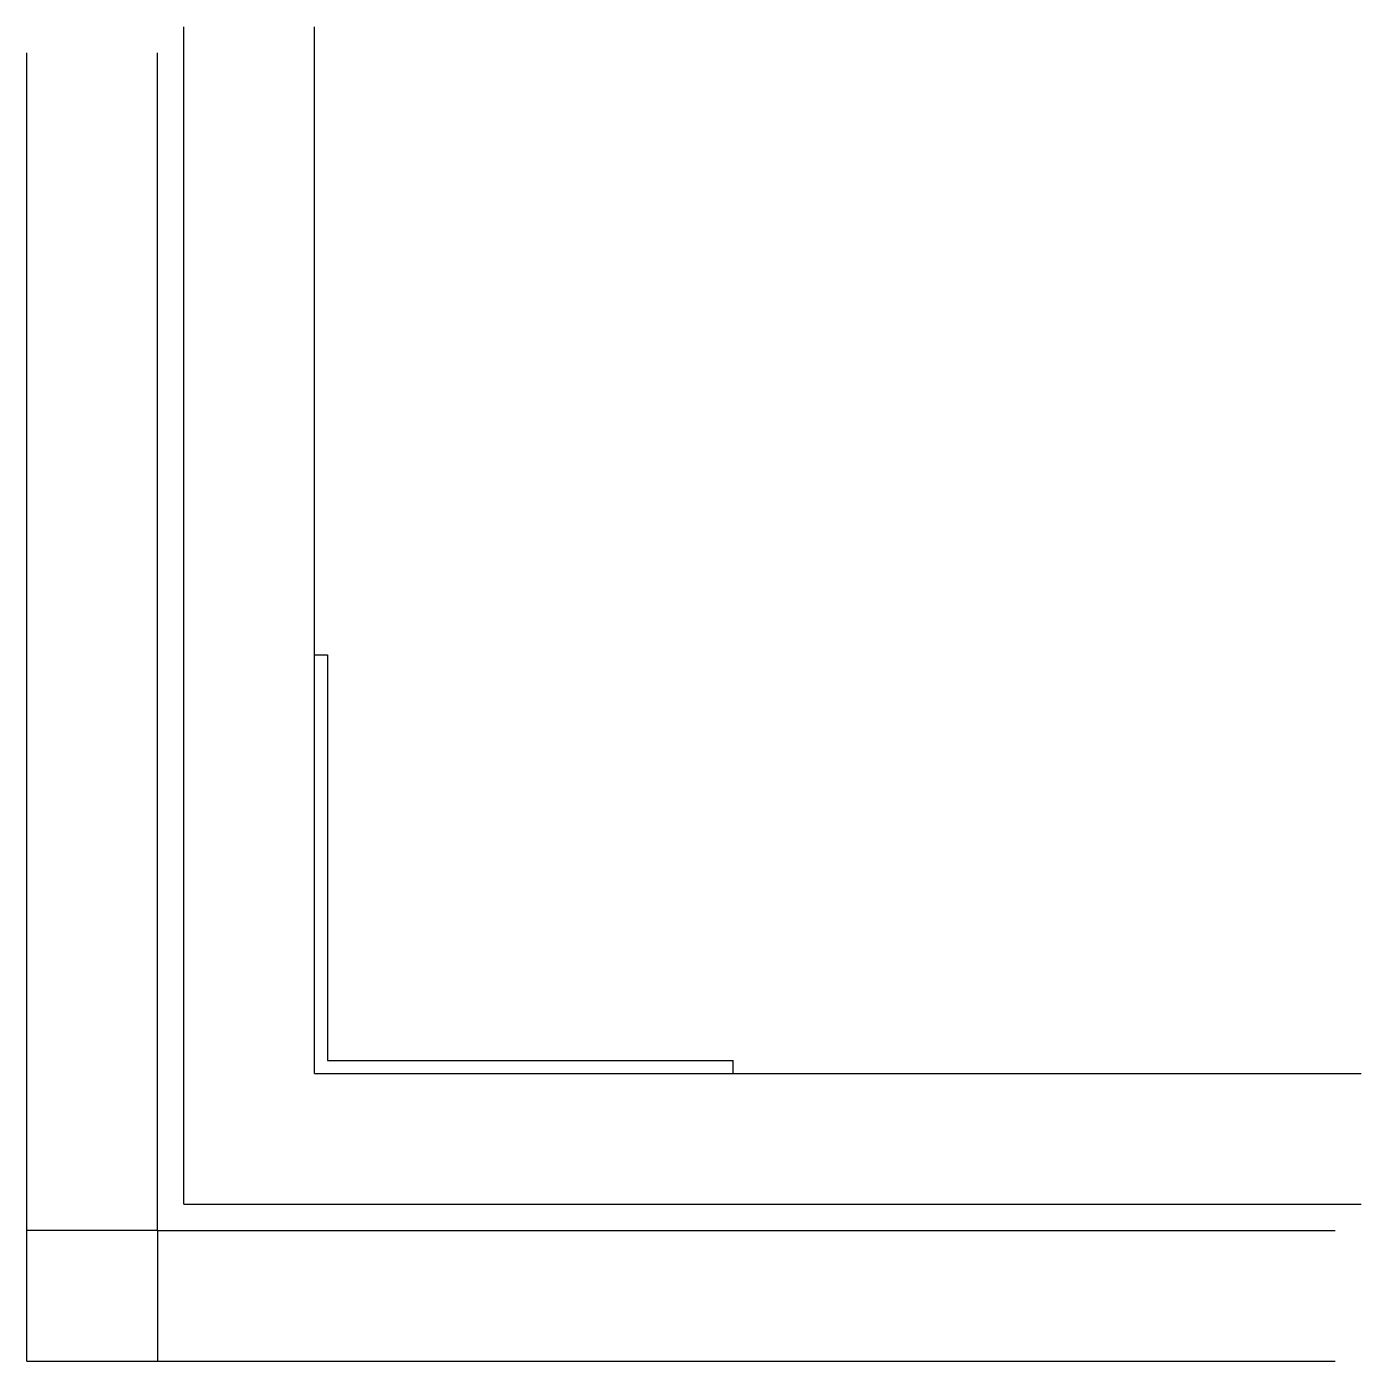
# Model space of a CAD drawing. Header units: millimetres. Extents: x 0 to 102, y 0 to 102.
import ezdxf

# ---------------------------------------------------------------- set-up
doc = ezdxf.new("R2010")
doc.units = ezdxf.units.MM

msp = doc.modelspace()

# ---------------------------------------------------------------- linework, layer by layer
for p, q in [((23, 23, -5), (54, 23, -5)), ((23, 23, -15), (54, 23, -15)), ((0, 10, 10), (0, 10, -48.06)), ((0, 10, 10), (0, 10, 50)), ((0, 10, 60), (0, 10, 50)), ((10, 10, -48.06), (10, 10, 10)), ((10, 10, 10), (10, 10, 50)), ((10, 10, 50), (10, 10, 60)), ((0, 0, 10), (0, 0, -48.06)), ((0, 0, 10), (0, 0, 50)), ((0, 0, 60), (0, 0, 50)), ((10, 0, -48.06), (10, 0, 10)), ((10, 0, 10), (10, 0, 50)), ((10, 0, 50), (10, 0, 60))]:
    msp.add_line(p, q)
for points, elevation in [([(12, 12), (12, 102)], -5), ([(12, 12), (12, 102)], -15), ([(22, 22), (22, 102)], -5), ([(22, 22), (22, 102)], -15), ([(0, 0), (0, 100)], 50), ([(0, 0), (0, 100)], 60), ([(10, 10), (10, 100)], 50), ([(10, 10), (10, 100)], 60), ([(22, 54), (23, 54), (23, 23)], -5), ([(22, 54), (23, 54), (23, 23)], -15), ([(54, 22), (54, 23)], -5), ([(54, 22), (54, 23)], -15), ([(22, 22), (102, 22)], -5), ([(22, 22), (102, 22)], -15), ([(12, 12), (102, 12)], -5), ([(12, 12), (102, 12)], -15), ([(10, 10), (0, 10)], 50), ([(10, 10), (0, 10)], 60), ([(10, 10), (100, 10)], 10), ([(10, 10), (10, 0)], 10), ([(10, 10), (100, 10)], 50), ([(10, 10), (10, 0)], 50), ([(10, 10), (100, 10)], 60), ([(10, 10), (10, 0)], 60), ([(0, 0), (100, 0)], 50), ([(0, 0), (100, 0)], 60), ([(0, 0), (100, 0)], 10)]:
    msp.add_lwpolyline(points, dxfattribs=dict(elevation=elevation))
for points in [[(10, 10), (100, 10)], [(10, 10), (10, 0)], [(0, 0), (100, 0)]]:
    msp.add_lwpolyline(points)

doc.saveas('drawing.dxf')
